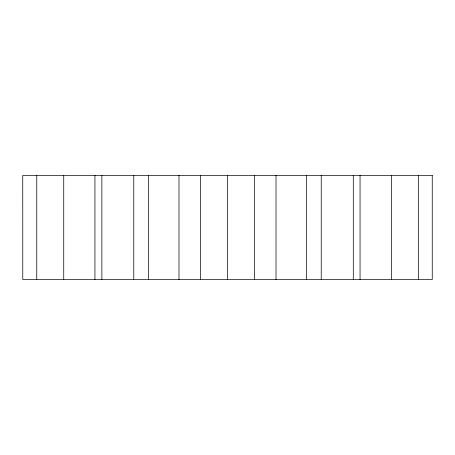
<?xml version="1.0" encoding="UTF-8"?>
<svg xmlns="http://www.w3.org/2000/svg" width="455" height="455" viewBox="0 0 455 455"><rect width="100%" height="100%" fill="white"/><g stroke="black" fill="none" stroke-linecap="round" stroke-linejoin="round"><path stroke-width="0.68" d="M418.327 175.431L418.327 279.569M391.397 175.431L391.397 279.569M360.053 175.431L360.053 279.569M353.296 175.431L353.296 279.569M321.23 175.431L321.23 279.569M306.625 175.431L306.625 279.569M276.014 175.431L276.014 279.569M254.561 175.431L254.561 279.569M227.5 175.431L227.5 279.569M200.655 175.431L200.655 279.569M178.986 175.431L178.986 279.569M148.575 175.431L148.575 279.569M133.77 175.431L133.77 279.569M101.874 175.431L101.874 279.569M94.947 175.431L94.947 279.569M63.74 175.431L63.74 279.569M36.758 175.431L36.758 279.569M432.25 175.431L22.75 175.431L22.778 279.569L432.25 279.569L432.25 175.431"/></g></svg>
